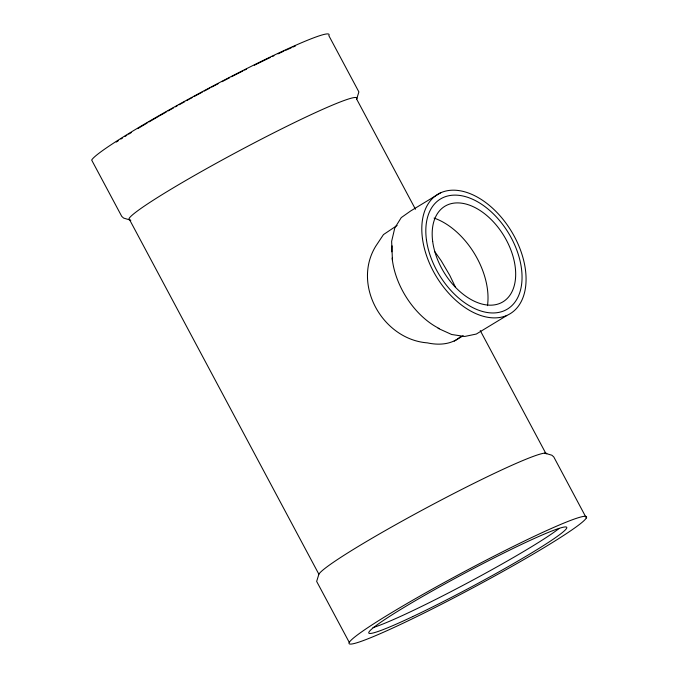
<?xml version="1.0" encoding="UTF-8"?>
<svg xmlns="http://www.w3.org/2000/svg" width="678" height="678" viewBox="0 0 678 678"><rect width="100%" height="100%" fill="white"/><g stroke="black" fill="none" stroke-linecap="round" stroke-linejoin="round"><path stroke-width="1.02" d="M415.461 209.239L356.653 99.098L358.882 91.92L328.813 35.595A134.625 9.153 -28.1 0 0 218.206 83.258A134.625 9.153 -28.1 0 0 91.674 160.076L121.752 216.392L123.642 218.096L130.812 220.231M546.773 453.735A129.244 8.789 -28.1 0 0 435.386 503.101A129.244 8.789 -28.1 0 0 318.88 574.232L316.651 581.41L349.272 642.405M397.13 225.443L383.477 234.588L375.765 246.173C351.823 285.057 382.934 339.534 427.394 342.873C438.564 345.348 451.751 344.704 460.582 336.559M441.064 192.518L410.614 210.994L401.266 217.604L394.791 227.952L391.638 241.334L392.435 260.199M454.218 341.187L463.116 335.788M506.763 315.567L476.312 334.042L464.727 336.458L451.692 334.508L438.09 328.338M544.722 453.099L551.892 455.235L553.782 456.93L586.326 517.967A134.583 9.153 -28.1 0 1 401.639 623.913A134.583 9.153 -28.1 0 1 415.428 598.674A134.583 9.153 -28.1 0 1 586.326 517.967M434.844 251.724L441.209 260.776L449.726 275.293L455.557 287.387M480.253 330.584L546.044 453.794M318.88 574.232L128.989 218.604A129.244 8.789 -28.1 0 1 250.453 144.863A129.244 8.789 -28.1 0 1 356.653 99.098M116.252 142.083A129.244 8.789 -28.1 0 1 118.506 140.609M120.887 139.075A129.244 8.789 -28.1 0 1 122.532 138.024M125.099 136.405A129.244 8.789 -28.1 0 1 126.862 135.295M128.667 134.168A129.244 8.789 -28.1 0 1 131.456 132.456M137.702 128.651A129.244 8.789 -28.1 0 1 147.177 123.015M148.982 121.955A129.244 8.789 -28.1 0 1 159.211 116.014M160.161 115.472A129.244 8.789 -28.1 0 1 166.296 111.972M168.085 110.963A129.244 8.789 -28.1 0 1 173.543 107.887M175.39 106.853A129.244 8.789 -28.1 0 1 177.246 105.819M179.102 104.785A129.244 8.789 -28.1 0 1 184.713 101.683M186.586 100.649A129.244 8.789 -28.1 0 1 188.459 99.624M189.374 99.124A129.244 8.789 -28.1 0 1 192.111 97.624M193.959 96.623A129.244 8.789 -28.1 0 1 202.349 92.098M204.222 91.089A129.244 8.789 -28.1 0 1 209.849 88.089M211.714 87.098A129.244 8.789 -28.1 0 1 218.214 83.674M222.02 81.682A129.244 8.789 -28.1 0 1 229.664 77.716M231.571 76.733A129.244 8.789 -28.1 0 1 242.826 70.995M244.656 70.08A129.244 8.789 -28.1 0 1 246.47 69.164M254.309 65.258A129.244 8.789 -28.1 0 1 270.429 57.427M272.217 56.579A129.244 8.789 -28.1 0 1 273.98 55.749M278.014 53.859A129.244 8.789 -28.1 0 1 283.87 51.155M285.752 50.291A129.244 8.789 -28.1 0 1 291.193 47.85M292.921 47.087A129.244 8.789 -28.1 0 1 295.43 45.994M558.986 528.552A112.158 7.628 -28.1 0 1 467.278 583.08A112.158 7.628 -28.1 0 1 372.951 627.616M439.446 328.635A64.435 40.46 58.7 0 1 392.155 258.072M391.816 251.818A64.435 40.46 58.7 0 1 392.087 245.877M434.081 218.07A64.435 40.46 58.7 0 1 487.482 305.668M426.411 239.622A64.435 40.46 58.7 0 0 504.195 310.744A64.435 40.46 58.7 0 0 491.143 211.748A64.435 40.46 58.7 0 0 426.411 239.622M432.691 241.529A55.918 35.103 58.7 0 0 500.186 303.252A55.918 35.103 58.7 0 0 488.863 217.341A55.918 35.103 58.7 0 0 432.691 241.529M412.673 616.624A112.158 7.628 -28.1 0 0 566.579 528.332A112.158 7.628 -28.1 0 0 424.14 595.598A112.158 7.628 -28.1 0 0 412.673 616.624M422.445 238.419A69.817 43.833 58.7 0 0 506.72 315.482A69.817 43.833 58.7 0 0 492.584 208.214A69.817 43.833 58.7 0 0 422.445 238.419"/></g></svg>
